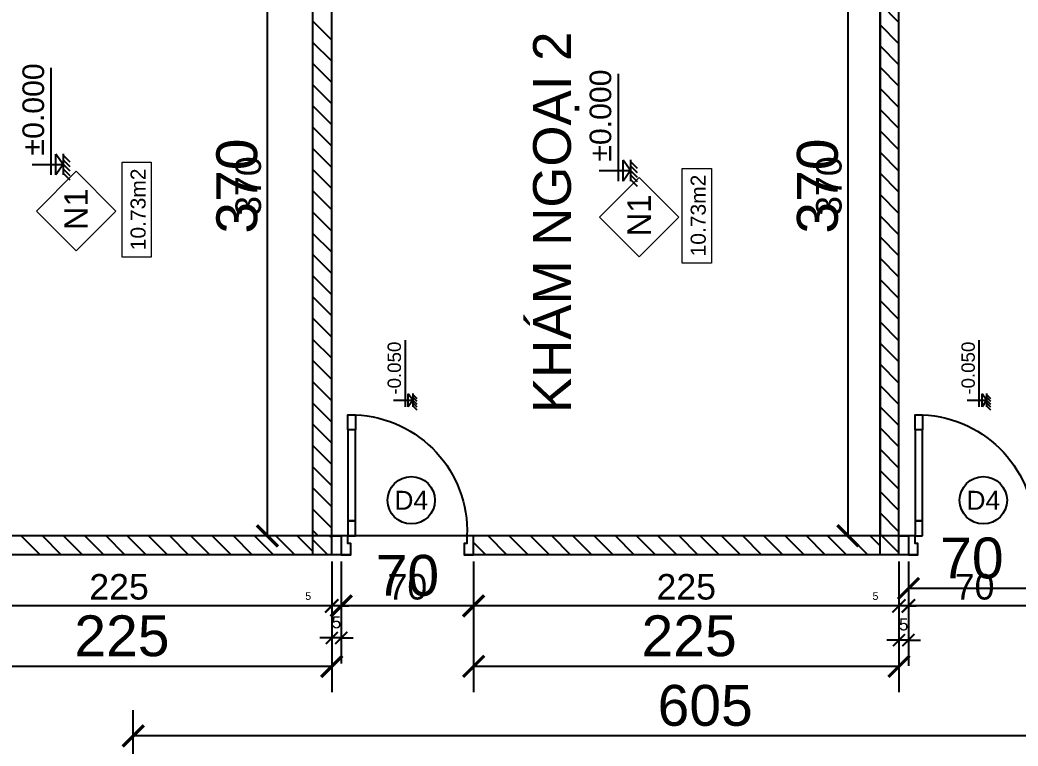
# Model space of a CAD drawing. Header units: millimetres. Extents: x -26398 to 135532, y -376633 to 43268.
# Drawn here: x 8177 to 8705, y -358376 to -357992 of the extents above; entities that cross this region are included whole.
import ezdxf
from ezdxf.enums import TextEntityAlignment as Align

# ---------------------------------------------------------------- set-up
doc = ezdxf.new("R2010")
doc.units = ezdxf.units.MM
for name, color, linetype in [('0 @ 5', 7, 'Continuous'), ('0 @ 8', 7, 'Continuous'), ('A-Door', 150, 'Continuous'), ('A5-KICHTHUOC', 251, 'Continuous'), ('cửa', 152, 'Continuous'), ('NT', 1, 'Continuous'), ('TƯỜNG', 52, 'Continuous')]:
    doc.layers.add(name, color=color, linetype=linetype)
doc.layers.add('A6-GHICHU', color=147, linetype='Continuous', lineweight=20)
doc.styles.add('GHICHU35', font='', dxfattribs={"width": 0.9, "height": 350})
doc.styles.get("Standard").update_dxf_attribs({"font": 'arial.ttf'})
doc.styles.add('TUANH', font='')
doc.styles.get('GHICHU35').set_extended_font_data('VNI-Helve')
doc.styles.get('TUANH').set_extended_font_data('VNI-Helve-Condense', bold=True)
doc.dimstyles.new('SCALE dimmatbang', dxfattribs={"dimscale": 70, "dimtxt": 2.7, "dimasz": 1.4, "dimexe": 1.7, "dimexo": 0.7, "dimtad": 1, "dimtoh": 1, "dimdec": 1, "dimtxsty": 'Standard', "dimblk": 'ARCHTICK', "dimcen": 2.5, "dimclrd": 1, "dimclre": 256, "dimadec": 0, "dimazin": 0, "dimtfac": 1, "dimtdec": 1, "dimtmove": 0, "dimatfit": 3, "dimfxl": 1, "dimarcsym": 0})
pattern_1 = [(135, (-202.924, -361103.396), (-5.61266, -5.61266), [])]

# ---------------------------------------------------------------- blocks, each defined once
blk = doc.blocks.new('A$C7DB75F4D')
at = {"layer": 'A-Door'}
for points in [[(625, 740), (625, 660), (665, 660), (665, 740)], [(625, 180), (625, 660), (665, 660), (665, 180)], [(625, 100), (625, 180), (665, 180), (665, 100)], [(35, 100), (35, 60), (50, 60), (50, 50), (50, 0), (0, 0), (0, 100)], [(665, 100), (700, 100), (700, 0), (650, 0), (650, 50), (650, 60), (665, 60)]]:
    blk.add_lwpolyline(points, close=True, dxfattribs=at)
at = {"layer": 'NT', "color": 1}
blk.add_arc((650, 125), 615.5, 92.3278, 182.3278, dxfattribs=at)
blk = doc.blocks.new('1-cote nen')
for p, q in [((-1.8, 267.2), (-1.8, 0)), ((-91.4, 101.9), (827.5, 101.9)), ((-1.8, 0), (-91.4, 62.9)), ((-91.4, 62.9), (87.7, 62.9)), ((89.6, 0), (-91.4, 0)), ((-1.8, 0), (87.7, 62.9)), ((-137.3, -60), (-77.3, 0)), ((-98.7, -60), (-38.7, 0)), ((-60, -60), (0, 0)), ((-21.3, -60), (38.7, 0)), ((17.3, -60), (77.3, 0))]:
    blk.add_line(p, q)
at = {"ltscale": 50, "style": 'GHICHU35', "width": 0.9}
blk.add_attdef('%%P0.000', (75.5, 163.9), '', height=187.5, dxfattribs=at)
blk = doc.blocks.new('_ArchTick')
at = {"color": 0, "linetype": 'ByBlock', "const_width": 0.15}
blk.add_lwpolyline([(-0.5, -0.5), (0.5, 0.5)], dxfattribs=at)
blk = doc.blocks.new('*D7978')
at = {"lineweight": -2, "transparency": 16777216}
for p, q in [((8647.05, -358280.55), (8647.05, -358306.42)), ((8717.05, -358280.55), (8717.05, -358306.42))]:
    blk.add_line(p, q, dxfattribs=at)
at = {"color": 1, "lineweight": -2, "transparency": 16777216}
blk.add_line((8717.05, -358292.82), (8647.05, -358292.82), dxfattribs=at)
at = {"layer": 'DEFPOINTS', "color": 0, "transparency": 16777216}
for p in [(8647.05, -358274.95), (8717.05, -358274.95), (8647.05, -358292.82)]:
    blk.add_point(p, dxfattribs=at)
at = {"color": 1, "lineweight": -2, "transparency": 16777216, "xscale": 11.2, "yscale": 11.2, "zscale": 11.2, "rotation": 180}
blk.add_blockref('_ArchTick', (8647.05, -358292.82), dxfattribs=at)
at = {"color": 1, "lineweight": -2, "transparency": 16777216, "xscale": 11.2, "yscale": 11.2, "zscale": 11.2}
blk.add_blockref('_ArchTick', (8717.05, -358292.82), dxfattribs=at)
at = {"color": 0, "transparency": 16777216, "insert": (8680.61, -358276.79), "char_height": 21.6, "attachment_point": 5}
blk.add_mtext('70', dxfattribs=at)
blk = doc.blocks.new('*D7979')
at = {"lineweight": -2, "transparency": 16777216}
for p, q in [((8647.05, -358278.45), (8647.05, -358310.52)), ((8717.05, -358278.45), (8717.05, -358310.52))]:
    blk.add_line(p, q, dxfattribs=at)
at = {"color": 1, "lineweight": -2, "transparency": 16777216}
blk.add_line((8717.05, -358302.02), (8647.05, -358302.02), dxfattribs=at)
at = {"layer": 'DEFPOINTS', "color": 0, "transparency": 16777216}
for p in [(8647.05, -358274.95), (8717.05, -358274.95), (8647.05, -358302.02)]:
    blk.add_point(p, dxfattribs=at)
at = {"color": 1, "lineweight": -2, "transparency": 16777216, "xscale": 7, "yscale": 7, "zscale": 7, "rotation": 180}
blk.add_blockref('_ArchTick', (8647.05, -358302.02), dxfattribs=at)
at = {"color": 1, "lineweight": -2, "transparency": 16777216, "xscale": 7, "yscale": 7, "zscale": 7}
blk.add_blockref('_ArchTick', (8717.05, -358302.02), dxfattribs=at)
at = {"color": 0, "transparency": 16777216, "insert": (8682.05, -358292), "char_height": 13.5, "attachment_point": 5}
blk.add_mtext('70', dxfattribs=at)
blk = doc.blocks.new('*D7980')
at = {"lineweight": -2, "transparency": 16777216}
for p, q in [((8642.05, -358280.55), (8642.05, -358333.71)), ((8647.05, -358280.55), (8647.05, -358333.71))]:
    blk.add_line(p, q, dxfattribs=at)
at = {"color": 1, "lineweight": -2, "transparency": 16777216}
for p, q in [((8642.05, -358320.11), (8635.65, -358320.11)), ((8647.05, -358320.11), (8642.05, -358320.11)), ((8647.05, -358320.11), (8653.45, -358320.11))]:
    blk.add_line(p, q, dxfattribs=at)
at = {"layer": 'DEFPOINTS', "color": 0, "transparency": 16777216}
for p in [(8642.05, -358274.95), (8647.05, -358274.95), (8642.05, -358320.11)]:
    blk.add_point(p, dxfattribs=at)
at = {"color": 1, "lineweight": -2, "transparency": 16777216, "xscale": 6.4, "yscale": 6.4, "zscale": 6.4}
blk.add_blockref('_ArchTick', (8642.05, -358320.11), dxfattribs=at)
at = {"color": 1, "lineweight": -2, "transparency": 16777216, "xscale": 6.4, "yscale": 6.4, "zscale": 6.4, "rotation": 180}
blk.add_blockref('_ArchTick', (8647.05, -358320.11), dxfattribs=at)
at = {"color": 0, "transparency": 16777216, "insert": (8644.55, -358311.86), "char_height": 6.4, "attachment_point": 5}
blk.add_mtext('5', dxfattribs=at)
blk = doc.blocks.new('*D7981')
at = {"lineweight": -2, "transparency": 16777216}
for p, q in [((8642.05, -358278.45), (8642.05, -358310.52)), ((8647.05, -358278.45), (8647.05, -358310.52))]:
    blk.add_line(p, q, dxfattribs=at)
at = {"color": 1, "lineweight": -2, "transparency": 16777216}
for p, q in [((8642.05, -358302.02), (8625.14, -358302.02)), ((8647.05, -358302.02), (8642.05, -358302.02)), ((8647.05, -358302.02), (8651.05, -358302.02))]:
    blk.add_line(p, q, dxfattribs=at)
at = {"layer": 'DEFPOINTS', "color": 0, "transparency": 16777216}
for p in [(8642.05, -358274.95), (8647.05, -358274.95), (8642.05, -358302.02)]:
    blk.add_point(p, dxfattribs=at)
at = {"color": 1, "lineweight": -2, "transparency": 16777216, "xscale": 4, "yscale": 4, "zscale": 4}
blk.add_blockref('_ArchTick', (8642.05, -358302.02), dxfattribs=at)
at = {"color": 1, "lineweight": -2, "transparency": 16777216, "xscale": 4, "yscale": 4, "zscale": 4, "rotation": 180}
blk.add_blockref('_ArchTick', (8647.05, -358302.02), dxfattribs=at)
at = {"color": 0, "transparency": 16777216, "insert": (8629.6, -358296.86), "char_height": 4, "attachment_point": 5}
blk.add_mtext('5', dxfattribs=at)
blk = doc.blocks.new('*D7990')
at = {"lineweight": -2, "transparency": 16777216}
for p, q in [((8417.05, -358280.55), (8417.05, -358347.6)), ((8642.05, -358280.55), (8642.05, -358347.6))]:
    blk.add_line(p, q, dxfattribs=at)
at = {"color": 1, "lineweight": -2, "transparency": 16777216}
blk.add_line((8642.05, -358334), (8417.05, -358334), dxfattribs=at)
at = {"layer": 'DEFPOINTS', "color": 0, "transparency": 16777216}
for p in [(8417.05, -358274.95), (8642.05, -358274.95), (8417.05, -358334)]:
    blk.add_point(p, dxfattribs=at)
at = {"color": 1, "lineweight": -2, "transparency": 16777216, "xscale": 11.2, "yscale": 11.2, "zscale": 11.2, "rotation": 180}
blk.add_blockref('_ArchTick', (8417.05, -358334), dxfattribs=at)
at = {"color": 1, "lineweight": -2, "transparency": 16777216, "xscale": 11.2, "yscale": 11.2, "zscale": 11.2}
blk.add_blockref('_ArchTick', (8642.05, -358334), dxfattribs=at)
at = {"color": 0, "transparency": 16777216, "insert": (8531.07, -358317.98), "char_height": 21.6, "attachment_point": 5}
blk.add_mtext('225', dxfattribs=at)
blk = doc.blocks.new('*D7991')
at = {"lineweight": -2, "transparency": 16777216}
for p, q in [((8417.05, -358278.45), (8417.05, -358310.52)), ((8642.05, -358278.45), (8642.05, -358310.52))]:
    blk.add_line(p, q, dxfattribs=at)
at = {"color": 1, "lineweight": -2, "transparency": 16777216}
blk.add_line((8642.05, -358302.02), (8417.05, -358302.02), dxfattribs=at)
at = {"layer": 'DEFPOINTS', "color": 0, "transparency": 16777216}
for p in [(8417.05, -358274.95), (8642.05, -358274.95), (8417.05, -358302.02)]:
    blk.add_point(p, dxfattribs=at)
at = {"color": 1, "lineweight": -2, "transparency": 16777216, "xscale": 7, "yscale": 7, "zscale": 7, "rotation": 180}
blk.add_blockref('_ArchTick', (8417.05, -358302.02), dxfattribs=at)
at = {"color": 1, "lineweight": -2, "transparency": 16777216, "xscale": 7, "yscale": 7, "zscale": 7}
blk.add_blockref('_ArchTick', (8642.05, -358302.02), dxfattribs=at)
at = {"color": 0, "transparency": 16777216, "insert": (8529.55, -358292), "char_height": 13.5, "attachment_point": 5}
blk.add_mtext('225', dxfattribs=at)
blk = doc.blocks.new('*D7992')
at = {"lineweight": -2, "transparency": 16777216}
for p, q in [((8347.05, -358280.55), (8347.05, -358315.62)), ((8417.05, -358280.55), (8417.05, -358315.62))]:
    blk.add_line(p, q, dxfattribs=at)
at = {"color": 1, "lineweight": -2, "transparency": 16777216}
blk.add_line((8417.05, -358302.02), (8347.05, -358302.02), dxfattribs=at)
at = {"layer": 'DEFPOINTS', "color": 0, "transparency": 16777216}
for p in [(8347.05, -358274.95), (8417.05, -358274.95), (8347.05, -358302.02)]:
    blk.add_point(p, dxfattribs=at)
at = {"color": 1, "lineweight": -2, "transparency": 16777216, "xscale": 11.2, "yscale": 11.2, "zscale": 11.2, "rotation": 180}
blk.add_blockref('_ArchTick', (8347.05, -358302.02), dxfattribs=at)
at = {"color": 1, "lineweight": -2, "transparency": 16777216, "xscale": 11.2, "yscale": 11.2, "zscale": 11.2}
blk.add_blockref('_ArchTick', (8417.05, -358302.02), dxfattribs=at)
at = {"color": 0, "transparency": 16777216, "insert": (8382.05, -358285.99), "char_height": 21.6, "attachment_point": 5}
blk.add_mtext('70', dxfattribs=at)
blk = doc.blocks.new('*D7993')
at = {"lineweight": -2, "transparency": 16777216}
for p, q in [((8347.05, -358278.45), (8347.05, -358310.52)), ((8417.05, -358278.45), (8417.05, -358310.52))]:
    blk.add_line(p, q, dxfattribs=at)
at = {"color": 1, "lineweight": -2, "transparency": 16777216}
blk.add_line((8417.05, -358302.02), (8347.05, -358302.02), dxfattribs=at)
at = {"layer": 'DEFPOINTS', "color": 0, "transparency": 16777216}
for p in [(8347.05, -358274.95), (8417.05, -358274.95), (8347.05, -358302.02)]:
    blk.add_point(p, dxfattribs=at)
at = {"color": 1, "lineweight": -2, "transparency": 16777216, "xscale": 7, "yscale": 7, "zscale": 7, "rotation": 180}
blk.add_blockref('_ArchTick', (8347.05, -358302.02), dxfattribs=at)
at = {"color": 1, "lineweight": -2, "transparency": 16777216, "xscale": 7, "yscale": 7, "zscale": 7}
blk.add_blockref('_ArchTick', (8417.05, -358302.02), dxfattribs=at)
at = {"color": 0, "transparency": 16777216, "insert": (8382.05, -358292), "char_height": 13.5, "attachment_point": 5}
blk.add_mtext('70', dxfattribs=at)
blk = doc.blocks.new('*D7994')
at = {"lineweight": -2, "transparency": 16777216}
for p, q in [((8342.05, -358280.55), (8342.05, -358332.57)), ((8347.05, -358280.55), (8347.05, -358332.57))]:
    blk.add_line(p, q, dxfattribs=at)
at = {"color": 1, "lineweight": -2, "transparency": 16777216}
for p, q in [((8342.05, -358318.97), (8335.65, -358318.97)), ((8347.05, -358318.97), (8342.05, -358318.97)), ((8347.05, -358318.97), (8353.45, -358318.97))]:
    blk.add_line(p, q, dxfattribs=at)
at = {"layer": 'DEFPOINTS', "color": 0, "transparency": 16777216}
for p in [(8342.05, -358274.95), (8347.05, -358274.95), (8342.05, -358318.97)]:
    blk.add_point(p, dxfattribs=at)
at = {"color": 1, "lineweight": -2, "transparency": 16777216, "xscale": 6.4, "yscale": 6.4, "zscale": 6.4}
blk.add_blockref('_ArchTick', (8342.05, -358318.97), dxfattribs=at)
at = {"color": 1, "lineweight": -2, "transparency": 16777216, "xscale": 6.4, "yscale": 6.4, "zscale": 6.4, "rotation": 180}
blk.add_blockref('_ArchTick', (8347.05, -358318.97), dxfattribs=at)
at = {"color": 0, "transparency": 16777216, "insert": (8344.55, -358310.72), "char_height": 6.4, "attachment_point": 5}
blk.add_mtext('5', dxfattribs=at)
blk = doc.blocks.new('*D7995')
at = {"lineweight": -2, "transparency": 16777216}
for p, q in [((8342.05, -358278.45), (8342.05, -358310.52)), ((8347.05, -358278.45), (8347.05, -358310.52))]:
    blk.add_line(p, q, dxfattribs=at)
at = {"color": 1, "lineweight": -2, "transparency": 16777216}
for p, q in [((8342.05, -358302.02), (8325.14, -358302.02)), ((8347.05, -358302.02), (8342.05, -358302.02)), ((8347.05, -358302.02), (8351.05, -358302.02))]:
    blk.add_line(p, q, dxfattribs=at)
at = {"layer": 'DEFPOINTS', "color": 0, "transparency": 16777216}
for p in [(8342.05, -358274.95), (8347.05, -358274.95), (8342.05, -358302.02)]:
    blk.add_point(p, dxfattribs=at)
at = {"color": 1, "lineweight": -2, "transparency": 16777216, "xscale": 4, "yscale": 4, "zscale": 4}
blk.add_blockref('_ArchTick', (8342.05, -358302.02), dxfattribs=at)
at = {"color": 1, "lineweight": -2, "transparency": 16777216, "xscale": 4, "yscale": 4, "zscale": 4, "rotation": 180}
blk.add_blockref('_ArchTick', (8347.05, -358302.02), dxfattribs=at)
at = {"color": 0, "transparency": 16777216, "insert": (8329.6, -358296.86), "char_height": 4, "attachment_point": 5}
blk.add_mtext('5', dxfattribs=at)
blk = doc.blocks.new('*D7996')
at = {"lineweight": -2, "transparency": 16777216}
for p, q in [((8117.05, -358280.55), (8117.05, -358347.6)), ((8342.05, -358280.55), (8342.05, -358347.6))]:
    blk.add_line(p, q, dxfattribs=at)
at = {"color": 1, "lineweight": -2, "transparency": 16777216}
blk.add_line((8342.05, -358334), (8117.05, -358334), dxfattribs=at)
at = {"layer": 'DEFPOINTS', "color": 0, "transparency": 16777216}
for p in [(8117.05, -358274.95), (8342.05, -358274.95), (8117.05, -358334)]:
    blk.add_point(p, dxfattribs=at)
at = {"color": 1, "lineweight": -2, "transparency": 16777216, "xscale": 11.2, "yscale": 11.2, "zscale": 11.2, "rotation": 180}
blk.add_blockref('_ArchTick', (8117.05, -358334), dxfattribs=at)
at = {"color": 1, "lineweight": -2, "transparency": 16777216, "xscale": 11.2, "yscale": 11.2, "zscale": 11.2}
blk.add_blockref('_ArchTick', (8342.05, -358334), dxfattribs=at)
at = {"color": 0, "transparency": 16777216, "insert": (8231.07, -358317.98), "char_height": 21.6, "attachment_point": 5}
blk.add_mtext('225', dxfattribs=at)
blk = doc.blocks.new('*D7997')
at = {"lineweight": -2, "transparency": 16777216}
for p, q in [((8117.05, -358278.45), (8117.05, -358310.52)), ((8342.05, -358278.45), (8342.05, -358310.52))]:
    blk.add_line(p, q, dxfattribs=at)
at = {"color": 1, "lineweight": -2, "transparency": 16777216}
blk.add_line((8342.05, -358302.02), (8117.05, -358302.02), dxfattribs=at)
at = {"layer": 'DEFPOINTS', "color": 0, "transparency": 16777216}
for p in [(8117.05, -358274.95), (8342.05, -358274.95), (8117.05, -358302.02)]:
    blk.add_point(p, dxfattribs=at)
at = {"color": 1, "lineweight": -2, "transparency": 16777216, "xscale": 7, "yscale": 7, "zscale": 7, "rotation": 180}
blk.add_blockref('_ArchTick', (8117.05, -358302.02), dxfattribs=at)
at = {"color": 1, "lineweight": -2, "transparency": 16777216, "xscale": 7, "yscale": 7, "zscale": 7}
blk.add_blockref('_ArchTick', (8342.05, -358302.02), dxfattribs=at)
at = {"color": 0, "transparency": 16777216, "insert": (8229.55, -358292), "char_height": 13.5, "attachment_point": 5}
blk.add_mtext('225', dxfattribs=at)
blk = doc.blocks.new('*D7792')
at = {"lineweight": -2, "transparency": 16777216}
for p, q in [((8326.45, -357894.95), (8294.38, -357894.95)), ((8326.45, -358264.95), (8294.38, -358264.95))]:
    blk.add_line(p, q, dxfattribs=at)
at = {"color": 1, "lineweight": -2, "transparency": 16777216}
blk.add_line((8307.98, -358264.95), (8307.98, -357894.95), dxfattribs=at)
at = {"layer": 'DEFPOINTS', "color": 0, "transparency": 16777216}
for p in [(8307.98, -357894.95), (8332.05, -357894.95), (8332.05, -358264.95)]:
    blk.add_point(p, dxfattribs=at)
at = {"color": 1, "lineweight": -2, "transparency": 16777216, "xscale": 11.2, "yscale": 11.2, "zscale": 11.2}
for p, rotation in [((8307.98, -357894.95), 90), ((8307.98, -358264.95), 270)]:
    blk.add_blockref('_ArchTick', p, dxfattribs=dict(at, rotation=rotation))
at = {"color": 0, "transparency": 16777216, "insert": (8291.95, -358079.95), "char_height": 21.6, "attachment_point": 5, "rotation": 90}
blk.add_mtext('370', dxfattribs=at)
blk = doc.blocks.new('*D7793')
at = {"lineweight": -2, "transparency": 16777216}
for p, q in [((8328.55, -357894.95), (8299.48, -357894.95)), ((8328.55, -358264.95), (8299.48, -358264.95))]:
    blk.add_line(p, q, dxfattribs=at)
at = {"color": 1, "lineweight": -2, "transparency": 16777216}
blk.add_line((8307.98, -358264.95), (8307.98, -357894.95), dxfattribs=at)
at = {"layer": 'DEFPOINTS', "color": 0, "transparency": 16777216}
for p in [(8307.98, -357894.95), (8332.05, -357894.95), (8332.05, -358264.95)]:
    blk.add_point(p, dxfattribs=at)
at = {"color": 1, "lineweight": -2, "transparency": 16777216, "xscale": 7, "yscale": 7, "zscale": 7}
for p, rotation in [((8307.98, -357894.95), 90), ((8307.98, -358264.95), 270)]:
    blk.add_blockref('_ArchTick', p, dxfattribs=dict(at, rotation=rotation))
at = {"color": 0, "transparency": 16777216, "insert": (8297.96, -358079.95), "char_height": 13.5, "attachment_point": 5, "rotation": 90}
blk.add_mtext('370', dxfattribs=at)
blk = doc.blocks.new('*D7908')
at = {"lineweight": -2, "transparency": 16777216}
for p, q in [((8237.05, -358469.35), (8237.05, -358357.21)), ((8842.05, -358469.35), (8842.05, -358357.21))]:
    blk.add_line(p, q, dxfattribs=at)
at = {"color": 1, "lineweight": -2, "transparency": 16777216}
blk.add_line((8842.05, -358370.81), (8237.05, -358370.81), dxfattribs=at)
at = {"layer": 'DEFPOINTS', "color": 0, "transparency": 16777216}
for p in [(8237.05, -358370.81), (8237.05, -358474.95), (8842.05, -358474.95)]:
    blk.add_point(p, dxfattribs=at)
at = {"color": 1, "lineweight": -2, "transparency": 16777216, "xscale": 11.2, "yscale": 11.2, "zscale": 11.2, "rotation": 180}
blk.add_blockref('_ArchTick', (8237.05, -358370.81), dxfattribs=at)
at = {"color": 1, "lineweight": -2, "transparency": 16777216, "xscale": 11.2, "yscale": 11.2, "zscale": 11.2}
blk.add_blockref('_ArchTick', (8842.05, -358370.81), dxfattribs=at)
at = {"color": 0, "transparency": 16777216, "insert": (8539.55, -358354.78), "char_height": 21.6, "attachment_point": 5}
blk.add_mtext('605', dxfattribs=at)
blk = doc.blocks.new('*D7850')
at = {"lineweight": -2, "transparency": 16777216}
for p, q in [((8626.45, -357894.95), (8601.46, -357894.95)), ((8626.45, -358264.95), (8601.46, -358264.95))]:
    blk.add_line(p, q, dxfattribs=at)
at = {"color": 1, "lineweight": -2, "transparency": 16777216}
blk.add_line((8615.06, -357894.95), (8615.06, -358264.95), dxfattribs=at)
at = {"layer": 'DEFPOINTS', "color": 0, "transparency": 16777216}
for p in [(8632.05, -357894.95), (8615.06, -358264.95), (8632.05, -358264.95)]:
    blk.add_point(p, dxfattribs=at)
at = {"color": 1, "lineweight": -2, "transparency": 16777216, "xscale": 11.2, "yscale": 11.2, "zscale": 11.2}
for p, rotation in [((8615.06, -357894.95), 90), ((8615.06, -358264.95), 270)]:
    blk.add_blockref('_ArchTick', p, dxfattribs=dict(at, rotation=rotation))
at = {"color": 0, "transparency": 16777216, "insert": (8599.03, -358079.95), "char_height": 21.6, "attachment_point": 5, "rotation": 90}
blk.add_mtext('370', dxfattribs=at)
blk = doc.blocks.new('*D7851')
at = {"lineweight": -2, "transparency": 16777216}
for p, q in [((8628.55, -357894.95), (8606.56, -357894.95)), ((8628.55, -358264.95), (8606.56, -358264.95))]:
    blk.add_line(p, q, dxfattribs=at)
at = {"color": 1, "lineweight": -2, "transparency": 16777216}
blk.add_line((8615.06, -357894.95), (8615.06, -358264.95), dxfattribs=at)
at = {"layer": 'DEFPOINTS', "color": 0, "transparency": 16777216}
for p in [(8632.05, -357894.95), (8615.06, -358264.95), (8632.05, -358264.95)]:
    blk.add_point(p, dxfattribs=at)
at = {"color": 1, "lineweight": -2, "transparency": 16777216, "xscale": 7, "yscale": 7, "zscale": 7}
for p, rotation in [((8615.06, -357894.95), 90), ((8615.06, -358264.95), 270)]:
    blk.add_blockref('_ArchTick', p, dxfattribs=dict(at, rotation=rotation))
at = {"color": 0, "transparency": 16777216, "insert": (8605.04, -358079.95), "char_height": 13.5, "attachment_point": 5, "rotation": 90}
blk.add_mtext('370', dxfattribs=at)
blk = doc.blocks.new('*U9216')
at = {"layer": '0 @ 5'}
dim = blk.add_linear_dim(base=(8647.05, -358302.02), p1=(8717.05, -358274.95), p2=(8647.05, -358274.95), angle=180, dimstyle='SCALE dimmatbang', override={"dimscale": 5, "dimtix": 0, "dimtofl": 1, "dimtmove": 0, "dimatfit": 3}, dxfattribs=at)
dim.commit()
dim.dimension.update_dxf_attribs({"geometry": '*D7979', "text_midpoint": (8682.05, -358292)})
at = {"layer": '0 @ 8'}
dim = blk.add_linear_dim(base=(8647.05, -358292.82), p1=(8717.05, -358274.95), p2=(8647.05, -358274.95), angle=180, dimstyle='SCALE dimmatbang', override={"dimscale": 8, "dimtix": 0, "dimtofl": 1, "dimtmove": 0, "dimatfit": 3}, dxfattribs=at)
dim.commit()
dim.dimension.update_dxf_attribs({"geometry": '*D7978', "text_midpoint": (8680.61, -358292.82), "dimtype": 128})
blk = doc.blocks.new('*U9217')
at = {"layer": '0 @ 5'}
dim = blk.add_linear_dim(base=(8642.05, -358302.02), p1=(8647.05, -358274.95), p2=(8642.05, -358274.95), angle=180, dimstyle='SCALE dimmatbang', override={"dimscale": 5, "dimtxt": 0.8, "dimasz": 0.8, "dimtix": 0, "dimtofl": 1, "dimtmove": 0, "dimatfit": 3}, dxfattribs=at)
dim.commit()
dim.dimension.update_dxf_attribs({"geometry": '*D7981', "text_midpoint": (8629.6, -358296.86)})
at = {"layer": '0 @ 8'}
dim = blk.add_linear_dim(base=(8642.05, -358320.11), p1=(8647.05, -358274.95), p2=(8642.05, -358274.95), angle=180, dimstyle='SCALE dimmatbang', override={"dimscale": 8, "dimtxt": 0.8, "dimasz": 0.8, "dimtix": 0, "dimtofl": 1, "dimtmove": 0, "dimatfit": 3}, dxfattribs=at)
dim.commit()
dim.dimension.update_dxf_attribs({"geometry": '*D7980', "text_midpoint": (8644.55, -358320.11), "dimtype": 128})
blk = doc.blocks.new('*U9222')
at = {"layer": '0 @ 5'}
dim = blk.add_linear_dim(base=(8417.05, -358302.02), p1=(8642.05, -358274.95), p2=(8417.05, -358274.95), angle=180, dimstyle='SCALE dimmatbang', override={"dimscale": 5, "dimtix": 0, "dimtofl": 1, "dimtmove": 0, "dimatfit": 3}, dxfattribs=at)
dim.commit()
dim.dimension.update_dxf_attribs({"geometry": '*D7991', "text_midpoint": (8529.55, -358292)})
at = {"layer": '0 @ 8'}
dim = blk.add_linear_dim(base=(8417.05, -358334), p1=(8642.05, -358274.95), p2=(8417.05, -358274.95), angle=180, dimstyle='SCALE dimmatbang', override={"dimscale": 8, "dimtix": 0, "dimtofl": 1, "dimtmove": 0, "dimatfit": 3}, dxfattribs=at)
dim.commit()
dim.dimension.update_dxf_attribs({"geometry": '*D7990', "text_midpoint": (8531.07, -358334), "dimtype": 128})
blk = doc.blocks.new('*U9223')
at = {"layer": '0 @ 5'}
dim = blk.add_linear_dim(base=(8347.05, -358302.02), p1=(8417.05, -358274.95), p2=(8347.05, -358274.95), angle=180, dimstyle='SCALE dimmatbang', override={"dimscale": 5, "dimtix": 0, "dimtofl": 1, "dimtmove": 0, "dimatfit": 3}, dxfattribs=at)
dim.commit()
dim.dimension.update_dxf_attribs({"geometry": '*D7993', "text_midpoint": (8382.05, -358292)})
at = {"layer": '0 @ 8'}
dim = blk.add_linear_dim(base=(8347.05, -358302.02), p1=(8417.05, -358274.95), p2=(8347.05, -358274.95), angle=180, dimstyle='SCALE dimmatbang', override={"dimscale": 8, "dimtix": 0, "dimtofl": 1, "dimtmove": 0, "dimatfit": 3}, dxfattribs=at)
dim.commit()
dim.dimension.update_dxf_attribs({"geometry": '*D7992', "text_midpoint": (8382.05, -358285.99)})
blk = doc.blocks.new('*U9224')
at = {"layer": '0 @ 5'}
dim = blk.add_linear_dim(base=(8342.05, -358302.02), p1=(8347.05, -358274.95), p2=(8342.05, -358274.95), angle=180, dimstyle='SCALE dimmatbang', override={"dimscale": 5, "dimtxt": 0.8, "dimasz": 0.8, "dimtix": 0, "dimtofl": 1, "dimtmove": 0, "dimatfit": 3}, dxfattribs=at)
dim.commit()
dim.dimension.update_dxf_attribs({"geometry": '*D7995', "text_midpoint": (8329.6, -358296.86)})
at = {"layer": '0 @ 8'}
dim = blk.add_linear_dim(base=(8342.05, -358318.97), p1=(8347.05, -358274.95), p2=(8342.05, -358274.95), angle=180, dimstyle='SCALE dimmatbang', override={"dimscale": 8, "dimtxt": 0.8, "dimasz": 0.8, "dimtix": 0, "dimtofl": 1, "dimtmove": 0, "dimatfit": 3}, dxfattribs=at)
dim.commit()
dim.dimension.update_dxf_attribs({"geometry": '*D7994', "text_midpoint": (8344.55, -358318.97), "dimtype": 128})
blk = doc.blocks.new('*U9225')
at = {"layer": '0 @ 5'}
dim = blk.add_linear_dim(base=(8117.05, -358302.02), p1=(8342.05, -358274.95), p2=(8117.05, -358274.95), angle=180, dimstyle='SCALE dimmatbang', override={"dimscale": 5, "dimtix": 0, "dimtofl": 1, "dimtmove": 0, "dimatfit": 3}, dxfattribs=at)
dim.commit()
dim.dimension.update_dxf_attribs({"geometry": '*D7997', "text_midpoint": (8229.55, -358292)})
at = {"layer": '0 @ 8'}
dim = blk.add_linear_dim(base=(8117.05, -358334), p1=(8342.05, -358274.95), p2=(8117.05, -358274.95), angle=180, dimstyle='SCALE dimmatbang', override={"dimscale": 8, "dimtix": 0, "dimtofl": 1, "dimtmove": 0, "dimatfit": 3}, dxfattribs=at)
dim.commit()
dim.dimension.update_dxf_attribs({"geometry": '*D7996', "text_midpoint": (8231.07, -358334), "dimtype": 128})
blk = doc.blocks.new('*U9235')
at = {"layer": '0 @ 5'}
dim = blk.add_linear_dim(base=(8307.98, -357894.95), p1=(8332.05, -358264.95), p2=(8332.05, -357894.95), angle=90, dimstyle='SCALE dimmatbang', override={"dimscale": 5, "dimtix": 0, "dimtofl": 1, "dimtmove": 0, "dimatfit": 3}, dxfattribs=at)
dim.commit()
dim.dimension.update_dxf_attribs({"geometry": '*D7793', "text_midpoint": (8297.96, -358079.95)})
at = {"layer": '0 @ 8'}
dim = blk.add_linear_dim(base=(8307.98, -357894.95), p1=(8332.05, -358264.95), p2=(8332.05, -357894.95), angle=90, dimstyle='SCALE dimmatbang', override={"dimscale": 8, "dimtix": 0, "dimtofl": 1, "dimtmove": 0, "dimatfit": 3}, dxfattribs=at)
dim.commit()
dim.dimension.update_dxf_attribs({"geometry": '*D7792', "text_midpoint": (8291.95, -358079.95)})
blk = doc.blocks.new('*U9249')
at = {"layer": '0 @ 8'}
dim = blk.add_linear_dim(base=(8237.05, -358370.81), p1=(8842.05, -358474.95), p2=(8237.05, -358474.95), angle=180, dimstyle='SCALE dimmatbang', override={"dimscale": 8, "dimtix": 0, "dimtofl": 1, "dimtmove": 0, "dimatfit": 3}, dxfattribs=at)
dim.commit()
dim.dimension.update_dxf_attribs({"geometry": '*D7908', "text_midpoint": (8539.55, -358370.81), "dimtype": 128})
blk = doc.blocks.new('*U9273')
at = {"layer": '0 @ 5'}
dim = blk.add_linear_dim(base=(8615.06, -358264.95), p1=(8632.05, -357894.95), p2=(8632.05, -358264.95), angle=90, dimstyle='SCALE dimmatbang', override={"dimscale": 5, "dimtix": 0, "dimtofl": 1, "dimtmove": 0, "dimatfit": 3}, dxfattribs=at)
dim.commit()
dim.dimension.update_dxf_attribs({"geometry": '*D7851', "text_midpoint": (8605.04, -358079.95)})
at = {"layer": '0 @ 8'}
dim = blk.add_linear_dim(base=(8615.06, -358264.95), p1=(8632.05, -357894.95), p2=(8632.05, -358264.95), angle=90, dimstyle='SCALE dimmatbang', override={"dimscale": 8, "dimtix": 0, "dimtofl": 1, "dimtmove": 0, "dimatfit": 3}, dxfattribs=at)
dim.commit()
dim.dimension.update_dxf_attribs({"geometry": '*D7850', "text_midpoint": (8599.03, -358079.95)})

msp = doc.modelspace()

# ---------------------------------------------------------------- hatches: boundary and pattern name
at = {"layer": 'TƯỜNG'}
h = msp.add_hatch(dxfattribs=at)
h.set_pattern_fill('ANSI31', color=256, scale=2.5, angle=90)
h.set_pattern_definition(pattern_1)
h.paths.add_polyline_path([(8632.05, -357894.95), (8632.05, -358264.95), (8642.05, -358264.95), (8642.05, -357894.95)])
h.paths.add_polyline_path([(8632.05, -358264.95), (8632.05, -358274.95), (8642.05, -358274.95), (8642.05, -358264.95)])
h = msp.add_hatch(dxfattribs=at)
h.set_pattern_fill('ANSI31', color=256, scale=2.5, angle=90)
h.set_pattern_definition(pattern_1)
h.paths.add_polyline_path([(8332.05, -358264.95), (8332.05, -358274.95), (8342.05, -358274.95), (8342.05, -358264.95)])

# ---------------------------------------------------------------- linework, layer by layer
at = {"linetype": 'Continuous'}
msp.add_line((8334.9, -358264.95), (8332.05, -358262.09), dxfattribs=at)
for points in [[(8632.05, -357894.95), (8632.05, -358264.95), (8342.05, -358264.95), (8342.05, -357894.95)], [(8342.05, -358264.95), (8347.05, -358264.95), (8347.05, -358274.95), (8342.05, -358274.95)], [(8642.05, -358264.95), (8647.05, -358264.95), (8647.05, -358274.95), (8642.05, -358274.95)]]:
    msp.add_lwpolyline(points, close=True)
for centre in [(8384.1, -358246.15), (8686.66, -358246.15)]:
    msp.add_circle(centre, 12.52)
at = {"layer": 'A6-GHICHU', "ltscale": 0.5}
for points in [[(8231.14, -358117.46), (8231.14, -358067.36), (8246.59, -358067.36), (8246.59, -358117.46)], [(8527.39, -358120.73), (8527.39, -358070.62), (8542.84, -358070.62), (8542.84, -358120.73)], [(8227.85, -358093.14), (8206.83, -358072.13), (8185.82, -358093.14), (8206.83, -358114.16)], [(8525.66, -358096.4), (8504.65, -358075.39), (8483.63, -358096.4), (8504.65, -358117.42)]]:
    msp.add_lwpolyline(points, close=True, dxfattribs=at)
at = {"layer": 'TƯỜNG'}
for p, q in [((8332.05, -358274.95), (8332.05, -357894.95)), ((8342.05, -358274.95), (8342.05, -357894.95)), ((8632.05, -358274.95), (8632.05, -357894.95)), ((8642.05, -358274.95), (8642.05, -357894.95)), ((8342.05, -358002.68), (8332.05, -357992.68)), ((8342.05, -358013.91), (8332.05, -358003.91)), ((8342.05, -358025.13), (8332.05, -358015.13)), ((8342.05, -358036.36), (8332.05, -358026.36)), ((8342.05, -358047.58), (8332.05, -358037.58)), ((8342.05, -358058.81), (8332.05, -358048.81)), ((8342.05, -358070.04), (8332.05, -358060.04)), ((8342.05, -358081.26), (8332.05, -358071.26)), ((8342.05, -358092.49), (8332.05, -358082.49)), ((8342.05, -358103.71), (8332.05, -358093.71)), ((8342.05, -358114.94), (8332.05, -358104.94)), ((8342.05, -358126.16), (8332.05, -358116.16)), ((8342.05, -358137.39), (8332.05, -358127.39)), ((8342.05, -358148.61), (8332.05, -358138.61)), ((8342.05, -358159.84), (8332.05, -358149.84)), ((8342.05, -358171.06), (8332.05, -358161.06)), ((8342.05, -358182.29), (8332.05, -358172.29)), ((8342.05, -358193.51), (8332.05, -358183.51)), ((8342.05, -358204.74), (8332.05, -358194.74)), ((8342.05, -358215.96), (8332.05, -358205.96)), ((8342.05, -358227.19), (8332.05, -358217.19)), ((8342.05, -358238.42), (8332.05, -358228.42)), ((8342.05, -358249.64), (8332.05, -358239.64)), ((8342.05, -358260.87), (8332.05, -358250.87)), ((8354.55, -358264.95), (8113.55, -358264.95)), ((8187.75, -358274.95), (8177.75, -358264.95)), ((8198.97, -358274.95), (8188.97, -358264.95)), ((8210.2, -358274.95), (8200.2, -358264.95)), ((8221.43, -358274.95), (8211.43, -358264.95)), ((8232.65, -358274.95), (8222.65, -358264.95)), ((8243.88, -358274.95), (8233.88, -358264.95)), ((8255.1, -358274.95), (8245.1, -358264.95)), ((8266.33, -358274.95), (8256.33, -358264.95)), ((8277.55, -358274.95), (8267.55, -358264.95)), ((8288.78, -358274.95), (8278.78, -358264.95)), ((8300, -358274.95), (8290, -358264.95)), ((8311.23, -358274.95), (8301.23, -358264.95)), ((8322.45, -358274.95), (8312.45, -358264.95)), ((8332.05, -358273.32), (8323.68, -358264.95)), ((8650.55, -358264.95), (8413.55, -358264.95)), ((8434.71, -358274.95), (8424.71, -358264.95)), ((8445.93, -358274.95), (8435.93, -358264.95)), ((8457.16, -358274.95), (8447.16, -358264.95)), ((8468.38, -358274.95), (8458.38, -358264.95)), ((8479.61, -358274.95), (8469.61, -358264.95)), ((8490.83, -358274.95), (8480.83, -358264.95)), ((8502.06, -358274.95), (8492.06, -358264.95)), ((8513.28, -358274.95), (8503.28, -358264.95)), ((8524.51, -358274.95), (8514.51, -358264.95)), ((8535.73, -358274.95), (8525.73, -358264.95)), ((8546.96, -358274.95), (8536.96, -358264.95)), ((8558.18, -358274.95), (8548.18, -358264.95)), ((8569.41, -358274.95), (8559.41, -358264.95)), ((8580.64, -358274.95), (8570.64, -358264.95)), ((8591.86, -358274.95), (8581.86, -358264.95)), ((8603.09, -358274.95), (8593.09, -358264.95)), ((8614.31, -358274.95), (8604.31, -358264.95)), ((8625.54, -358274.95), (8615.54, -358264.95)), ((8632.05, -358270.23), (8626.76, -358264.95)), ((8423.48, -358274.95), (8417.05, -358268.51)), ((8352.05, -358274.95), (8112.05, -358274.95)), ((8642.05, -358274.95), (8412.05, -358274.95)), ((8652.05, -358274.95), (8642.05, -358274.95))]:
    msp.add_line(p, q, dxfattribs=at)

# ---------------------------------------------------------------- block references
for name in ['*U9235', '*U9273', '*U9216', '*U9225', '*U9224', '*U9223', '*U9222', '*U9217', '*U9249']:
    msp.add_blockref(name, (0, 0))
at = {"layer": 'A5-KICHTHUOC', "ltscale": 0.5}
ref = msp.add_blockref('1-cote nen', (8200, -358068.41), dxfattribs=dict(at, xscale=0.06173531862781489, yscale=0.06173531862781489, zscale=0.06173531862781489, rotation=90))
ref.add_attrib('%%P0.000', '%%P0.000', (8189.88, -358063.75), dxfattribs={"layer": '0', "color": 4, "ltscale": 50, "height": 11.432, "rotation": 90})
ref = msp.add_blockref('1-cote nen', (8499.98, -358071.67), dxfattribs=dict(at, xscale=0.06173531862781489, yscale=0.06173531862781489, zscale=0.06173531862781489, rotation=90))
ref.add_attrib('%%P0.000', '%%P0.000', (8489.86, -358067.01), dxfattribs={"layer": '0', "color": 4, "ltscale": 50, "height": 11.432, "rotation": 90})
ref = msp.add_blockref('1-cote nen', (8384.92, -358193.15), dxfattribs=dict(at, xscale=0.0382254171401861, yscale=0.0382254171401861, zscale=0.0382254171401861, rotation=90))
ref.add_attrib('%%P0.000', '-0.050', (8378.65, -358190.27), dxfattribs={"layer": '0', "color": 4, "ltscale": 50, "height": 7.079, "rotation": 90})
ref = msp.add_blockref('1-cote nen', (8688.41, -358193.15), dxfattribs=dict(at, xscale=0.0382254171401861, yscale=0.0382254171401861, zscale=0.0382254171401861, rotation=90))
ref.add_attrib('%%P0.000', '-0.050', (8682.15, -358190.27), dxfattribs={"layer": '0', "color": 4, "ltscale": 50, "height": 7.079, "rotation": 90})
at = {"layer": 'cửa', "xscale": -0.1, "yscale": 0.1, "zscale": 0.1}
for p in [(8417.05, -358274.95), (8717.05, -358274.95)]:
    msp.add_blockref('A$C7DB75F4D', p, dxfattribs=at)

# ---------------------------------------------------------------- texts
msp.add_text('KHÁM NGOẠI 2', height=20, rotation=90).set_placement((8458.54, -358099.11), align=Align.MIDDLE_CENTER)
at = {"layer": 'A6-GHICHU', "ltscale": 0.5, "attachment_point": 5, "rotation": 90, "style": 'TUANH'}
for s, insert, char_height in [('{\\fArial|b0|i0|c163|p34;10.73\\fArial|b0|i0|c0|p34;m2}', (8239.67, -358092.27), 7.9559), ('{\\fArial|b0|i0|c163|p34;10.73\\fArial|b0|i0|c0|p34;m2}', (8535.91, -358095.54), 7.9559), ('{\\fArial|b0|i0|c0|p34;N1}', (8206.81, -358092.21), 12.3835), ('{\\fArial|b0|i0|c0|p34;N1}', (8504.62, -358095.47), 12.3835)]:
    msp.add_mtext(s, dxfattribs=dict(at, insert=insert, char_height=char_height))
at = {"layer": 'TƯỜNG'}
for p in [(8384.1, -358246.15), (8686.66, -358246.15)]:
    msp.add_text('D4', height=10.015, dxfattribs=at).set_placement(p, align=Align.MIDDLE_CENTER)

doc.saveas('drawing.dxf')
